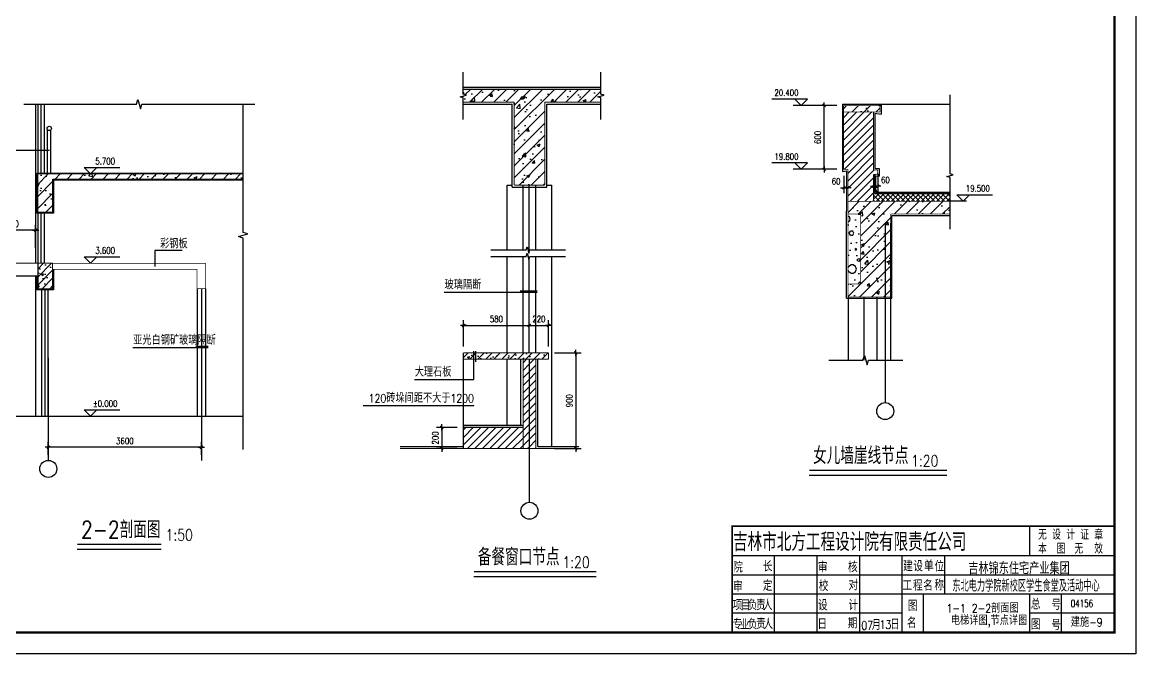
# Model space of a CAD drawing. Extents: x -55219 to 470149, y 494712 to 780039.
# Drawn here: x 257155 to 335718, y 494712 to 539262 of the extents above; entities that cross this region are included whole.
import ezdxf
from ezdxf.enums import TextEntityAlignment as Align

# ---------------------------------------------------------------- set-up
doc = ezdxf.new("R2010")
doc.units = 0
doc.header["$LTSCALE"] = 1500
doc.header["$MEASUREMENT"] = 0
doc.layers.get('0').update_dxf_attribs({"linetype": 'CONTINUOUS'})
doc.layers.get('DEFPOINTS').update_dxf_attribs({"linetype": 'CONTINUOUS'})
for name, color, linetype in [('B1', 3, 'CONTINUOUS'), ('GPSCOMMON', 7, 'CONTINUOUS'), ('LVTRY', 6, 'CONTINUOUS'), ('OTHER', 7, 'CONTINUOUS'), ('PUB_TITLE', 4, 'CONTINUOUS'), ('文字和字符', 3, 'CONTINUOUS')]:
    doc.layers.add(name, color=color, linetype=linetype)
doc.styles.add('_HZTXT', font='txt.shx', dxfattribs={"width": 0.8, "bigfont": 'hztxt.shx'})
doc.styles.add('DIM_FONT', font='SIMPLEX.shx', dxfattribs={"width": 0.8})
doc.styles.add('GPSXW', font='txt.shx', dxfattribs={"width": 0.8, "bigfont": 'hztxt.shx'})
doc.styles.add('H1', font='')
doc.styles.add('STY10', font='TXT', dxfattribs={"width": 0.7, "bigfont": 'HZTXT'})
doc.styles.add('STY13', font='TXT.shx', dxfattribs={"width": 0.7, "bigfont": 'STK.shx'})
doc.styles.add('STY3', font='TXT', dxfattribs={"width": 0.85, "bigfont": 'STK'})
doc.styles.add('STY7', font='TXT', dxfattribs={"width": 0.7, "bigfont": 'HZTXT'})
doc.styles.add('STY8', font='TXT', dxfattribs={"width": 0.7, "bigfont": 'HZTXT'})
doc.styles.add('STY9', font='TXT', dxfattribs={"width": 0.7, "bigfont": 'HZTXT'})
doc.styles.get('H1').set_extended_font_data('SimSun')
doc.dimstyles.new('DIMN150', dxfattribs={"dimscale": 1.5, "dimtxt": 300, "dimasz": 1, "dimexe": 250, "dimexo": 300, "dimgap": 150, "dimtad": 1, "dimdec": 0, "dimzin": 0, "dimdsep": 46, "dimtxsty": 'DIM_FONT', "dimblk": '_DIMX', "dimcen": 0.09, "dimclrt": 7, "dimadec": 0, "dimazin": 0, "dimtfac": 1, "dimtdec": 0, "dimtix": 1, "dimtmove": 2, "dimatfit": 3, "dimldrblk": '_DIMX', "dimfxl": 1, "dimtolj": 1, "dimtzin": 0, "dimarcsym": 0})
doc.dimstyles.new('NORMAL', dxfattribs={"dimscale": 1.5, "dimtxt": 300, "dimasz": 1, "dimexe": 250, "dimexo": 300, "dimgap": 150, "dimtad": 1, "dimdec": 0, "dimzin": 0, "dimdsep": 46, "dimtxsty": 'DIM_FONT', "dimblk": '_DIMX', "dimcen": 0.09, "dimse2": 1, "dimclrt": 7, "dimadec": 0, "dimazin": 0, "dimtfac": 1, "dimtdec": 0, "dimtix": 1, "dimtmove": 2, "dimatfit": 3, "dimldrblk": '_DIMX', "dimfxl": 1, "dimtolj": 1, "dimtzin": 0, "dimarcsym": 0})
pattern_1 = [(45, (-8163.15, 5098.4), (-265.16504, 265.16504), [])]
pattern_2 = [(45, (0, 0), (-424.26407, 424.26407), []), (50, (0, 0), (2151.7805, -188.2564), [225, -2475]), (355, (0, 0), (-416.254, 2256.5764), [180, -1980]), (100.4514, (179.3, -15.7), (1735.528, 2068.3186), [191.2206, -2103.426]), (46.1842, (0, 600), (3201.723, -496.557), [337.5, -3712.5]), (96.6356, (266.8, 558.6), (2803.988, 2922.354), [286.831, -3155.139]), (351.1842, (0, 600), (2803.986, 2922.356), [270, -2970]), (21, (300, 450), (1790.721, -1207.8567), [225, -2475]), (326, (300, 450), (729.946, 2175.45), [180, -1980]), (71.4514, (449.2, 349.3), (2520.668, 967.5915), [191.2206, -2103.426]), (37.5, (0, 0), (36.4796, 998.6816), [0, -1956, 0, -2010, 0, -1987.5]), (7.5, (0, 0), (789.2086, 1183.2351), [0, -1146, 0, -1911, 0, -757.5]), (327.5, (-669, 0), (1601.4673, -67.6646), [0, -750, 0, -2340, 0, -3105]), (317.5, (-969, 0), (1749.5585, 300.315), [0, -975, 0, -1554, 0, -2205])]

# ---------------------------------------------------------------- blocks, each defined once
blk = doc.blocks.new('_DIMX')
blk.add_line((-150, 0), (150, 0))
at = {"const_width": 50}
blk.add_lwpolyline([(-70, -70), (70, 70)], dxfattribs=at)
blk = doc.blocks.new('*D1333')
at = {"color": 0, "linetype": 'ByBlock'}
for p, q in [((258993, 508752), (258993, 509652)), ((269792, 509277), (258995, 509277)), ((269793, 508752), (269793, 509652))]:
    blk.add_line(p, q, dxfattribs=at)
at = {"layer": 'DEFPOINTS', "color": 0, "linetype": 'ByBlock'}
for p in [(258993, 509277), (258993, 508302), (269793, 508302)]:
    blk.add_point(p, dxfattribs=at)
at = {"color": 0, "linetype": 'ByBlock', "xscale": 1.5, "yscale": 1.5, "zscale": 1.5, "rotation": 180}
blk.add_blockref('_DIMX', (258993, 509277), dxfattribs=at)
at = {"color": 0, "linetype": 'ByBlock', "xscale": 1.5, "yscale": 1.5, "zscale": 1.5}
blk.add_blockref('_DIMX', (269793, 509277), dxfattribs=at)
at = {"color": 7, "linetype": 'ByBlock', "insert": (264393, 509727), "char_height": 450, "attachment_point": 5, "style": 'DIM_FONT'}
blk.add_mtext('\\A1;3600', dxfattribs=at)
blk = doc.blocks.new('*D1334')
at = {"color": 0, "linetype": 'ByBlock'}
for p, q in [((254493, 523350), (254493, 524967)), ((258093, 523350), (258093, 524967)), ((258092, 524592), (254495, 524592))]:
    blk.add_line(p, q, dxfattribs=at)
at = {"layer": 'DEFPOINTS', "color": 0, "linetype": 'ByBlock'}
for p in [(254493, 524592), (254493, 522900), (258093, 522900)]:
    blk.add_point(p, dxfattribs=at)
at = {"color": 0, "linetype": 'ByBlock', "xscale": 1.5, "yscale": 1.5, "zscale": 1.5, "rotation": 180}
blk.add_blockref('_DIMX', (254493, 524592), dxfattribs=at)
at = {"color": 0, "linetype": 'ByBlock', "xscale": 1.5, "yscale": 1.5, "zscale": 1.5}
blk.add_blockref('_DIMX', (258093, 524592), dxfattribs=at)
at = {"color": 7, "linetype": 'ByBlock', "insert": (256293, 525042), "char_height": 450, "attachment_point": 5, "style": 'DIM_FONT'}
blk.add_mtext('\\A1;1200', dxfattribs=at)
blk = doc.blocks.new('*D1338')
at = {"color": 0, "linetype": 'ByBlock'}
for p, q in [((288292, 516384), (288292, 518250)), ((288293, 517875), (292923, 517875)), ((292924, 516384), (292924, 518250))]:
    blk.add_line(p, q, dxfattribs=at)
at = {"layer": 'DEFPOINTS', "color": 0, "linetype": 'ByBlock'}
for p in [(292924, 517875), (288292, 515934), (292924, 515934)]:
    blk.add_point(p, dxfattribs=at)
at = {"color": 0, "linetype": 'ByBlock', "xscale": 1.5, "yscale": 1.5, "zscale": 1.5, "rotation": 180}
blk.add_blockref('_DIMX', (288292, 517875), dxfattribs=at)
at = {"color": 0, "linetype": 'ByBlock', "xscale": 1.5, "yscale": 1.5, "zscale": 1.5}
blk.add_blockref('_DIMX', (292924, 517875), dxfattribs=at)
at = {"color": 7, "linetype": 'ByBlock', "insert": (290608, 518325), "char_height": 450, "attachment_point": 5, "style": 'DIM_FONT'}
blk.add_mtext('\\A1;580', dxfattribs=at)
blk = doc.blocks.new('*D1339')
at = {"color": 0, "linetype": 'ByBlock'}
for p, q in [((292923, 517875), (292921, 517875)), ((292924, 516384), (292924, 518250)), ((292924, 517875), (294292, 517875)), ((294292, 516384), (294292, 518250)), ((294293, 517875), (294295, 517875))]:
    blk.add_line(p, q, dxfattribs=at)
at = {"layer": 'DEFPOINTS', "color": 0, "linetype": 'ByBlock'}
for p in [(294292, 517875), (292924, 515934), (294292, 515934)]:
    blk.add_point(p, dxfattribs=at)
at = {"color": 0, "linetype": 'ByBlock', "xscale": 1.5, "yscale": 1.5, "zscale": 1.5}
blk.add_blockref('_DIMX', (292924, 517875), dxfattribs=at)
at = {"color": 0, "linetype": 'ByBlock', "xscale": 1.5, "yscale": 1.5, "zscale": 1.5, "rotation": 180}
blk.add_blockref('_DIMX', (294292, 517875), dxfattribs=at)
at = {"color": 7, "linetype": 'ByBlock', "insert": (293608, 518325), "char_height": 450, "attachment_point": 5, "style": 'DIM_FONT'}
blk.add_mtext('\\A1;220', dxfattribs=at)
blk = doc.blocks.new('*D1340')
at = {"color": 0, "linetype": 'ByBlock'}
for p, q in [((294719, 515934), (296579, 515934)), ((296204, 515933), (296204, 509186)), ((294719, 509184), (296579, 509184))]:
    blk.add_line(p, q, dxfattribs=at)
at = {"layer": 'DEFPOINTS', "color": 0, "linetype": 'ByBlock'}
for p in [(294269, 515934), (294269, 509184), (296204, 509184)]:
    blk.add_point(p, dxfattribs=at)
at = {"color": 0, "linetype": 'ByBlock', "xscale": 1.5, "yscale": 1.5, "zscale": 1.5}
for p, rotation in [((296204, 515934), 90), ((296204, 509184), 270)]:
    blk.add_blockref('_DIMX', p, dxfattribs=dict(at, rotation=rotation))
at = {"color": 7, "linetype": 'ByBlock', "insert": (295754, 512559), "char_height": 450, "attachment_point": 5, "rotation": 90, "style": 'DIM_FONT'}
blk.add_mtext('\\A1;900', dxfattribs=at)
blk = doc.blocks.new('*D1341')
at = {"color": 0, "linetype": 'ByBlock'}
for p, q in [((287842, 510684), (286375, 510684)), ((286750, 510683), (286750, 509186)), ((287842, 509184), (286375, 509184))]:
    blk.add_line(p, q, dxfattribs=at)
at = {"layer": 'DEFPOINTS', "color": 0, "linetype": 'ByBlock'}
for p in [(288292, 510684), (286750, 509184), (288292, 509184)]:
    blk.add_point(p, dxfattribs=at)
at = {"color": 0, "linetype": 'ByBlock', "xscale": 1.5, "yscale": 1.5, "zscale": 1.5}
for p, rotation in [((286750, 510684), 90), ((286750, 509184), 270)]:
    blk.add_blockref('_DIMX', p, dxfattribs=dict(at, rotation=rotation))
at = {"color": 7, "linetype": 'ByBlock', "insert": (286300, 509934), "char_height": 450, "attachment_point": 5, "rotation": 90, "style": 'DIM_FONT'}
blk.add_mtext('\\A1;200', dxfattribs=at)
blk = doc.blocks.new('*D1342')
at = {"color": 0, "linetype": 'ByBlock'}
for p, q in [((314624, 533388), (313356, 533388)), ((313731, 528889), (313731, 533386)), ((314624, 528888), (313356, 528888))]:
    blk.add_line(p, q, dxfattribs=at)
at = {"layer": 'DEFPOINTS', "color": 0, "linetype": 'ByBlock'}
for p in [(313731, 533388), (315074, 533388), (315074, 528888)]:
    blk.add_point(p, dxfattribs=at)
at = {"color": 0, "linetype": 'ByBlock', "xscale": 1.5, "yscale": 1.5, "zscale": 1.5}
for p, rotation in [((313731, 533388), 90), ((313731, 528888), 270)]:
    blk.add_blockref('_DIMX', p, dxfattribs=dict(at, rotation=rotation))
at = {"color": 7, "linetype": 'ByBlock', "insert": (313281, 531138), "char_height": 450, "attachment_point": 5, "rotation": 90, "style": 'DIM_FONT'}
blk.add_mtext('\\A1;600', dxfattribs=at)
blk = doc.blocks.new('*D1343')
at = {"color": 0, "linetype": 'ByBlock'}
for p, q in [((315117, 528438), (315117, 527214)), ((315115, 527589), (315114, 527589)), ((315117, 527589), (315417, 527589)), ((315117, 527589), (315417, 527589)), ((315418, 527589), (315420, 527589))]:
    blk.add_line(p, q, dxfattribs=at)
at = {"layer": 'DEFPOINTS', "color": 0, "linetype": 'ByBlock'}
for p in [(315117, 528888), (315417, 528883), (315417, 527589)]:
    blk.add_point(p, dxfattribs=at)
at = {"color": 0, "linetype": 'ByBlock', "xscale": 1.5, "yscale": 1.5, "zscale": 1.5}
blk.add_blockref('_DIMX', (315117, 527589), dxfattribs=at)
at = {"color": 0, "linetype": 'ByBlock', "xscale": 1.5, "yscale": 1.5, "zscale": 1.5, "rotation": 180}
blk.add_blockref('_DIMX', (315417, 527589), dxfattribs=at)
at = {"color": 7, "linetype": 'ByBlock', "insert": (314578, 528039), "char_height": 450, "attachment_point": 5, "style": 'DIM_FONT'}
blk.add_mtext('\\A1;60', dxfattribs=at)
blk = doc.blocks.new('*D1344')
at = {"color": 0, "linetype": 'ByBlock'}
for p, q in [((317517, 528538), (317517, 527314)), ((317215, 527689), (317214, 527689)), ((317517, 527689), (317217, 527689)), ((317517, 527689), (317217, 527689)), ((317518, 527689), (317520, 527689))]:
    blk.add_line(p, q, dxfattribs=at)
at = {"layer": 'DEFPOINTS', "color": 0, "linetype": 'ByBlock'}
for p in [(317217, 528983), (317517, 528988), (317217, 527689)]:
    blk.add_point(p, dxfattribs=at)
at = {"color": 0, "linetype": 'ByBlock', "xscale": 1.5, "yscale": 1.5, "zscale": 1.5}
blk.add_blockref('_DIMX', (317217, 527689), dxfattribs=at)
at = {"color": 0, "linetype": 'ByBlock', "xscale": 1.5, "yscale": 1.5, "zscale": 1.5, "rotation": 180}
blk.add_blockref('_DIMX', (317517, 527689), dxfattribs=at)
at = {"color": 7, "linetype": 'ByBlock', "insert": (318055, 528139), "char_height": 450, "attachment_point": 5, "style": 'DIM_FONT'}
blk.add_mtext('\\A1;60', dxfattribs=at)

msp = doc.modelspace()

# ---------------------------------------------------------------- hatches: boundary and pattern name
at = {"layer": 'LVTRY'}
h = msp.add_hatch(dxfattribs=at)
h.set_pattern_fill('AN31C', color=256, scale=3000, style=0)
h.set_pattern_definition(pattern_2)
h.paths.add_polyline_path([(317666.5, 533387.6), (315116.5, 533387.6), (315116.5, 532937.6), (317666.5, 532937.6)])
at = {"layer": 'OTHER'}
h = msp.add_hatch(dxfattribs=at)
h.set_pattern_fill('AN31C', color=256, scale=3000, style=0)
h.set_pattern_definition([(45, (-8163.15, 5098.4), (-424.26407, 424.26407), []), (50, (-8163.1, 5098.4), (2151.7805, -188.2564), [225, -2475]), (355, (-8163.1, 5098.4), (-416.254, 2256.5764), [180, -1980]), (100.4514, (-7983.8, 5082.7), (1735.528, 2068.3186), [191.2206, -2103.426]), (46.1842, (-8163.1, 5698.4), (3201.723, -496.557), [337.5, -3712.5]), (96.6356, (-7896.3, 5657), (2803.988, 2922.354), [286.83, -3155.139]), (351.1842, (-8163, 5698.4), (2803.986, 2922.356), [270, -2970]), (21, (-7863.1, 5548.4), (1790.721, -1207.8567), [225, -2475]), (326, (-7863.1, 5548.4), (729.946, 2175.45), [180, -1980]), (71.4514, (-7714, 5447.8), (2520.668, 967.5915), [191.2206, -2103.426]), (37.5, (-8163.15, 5098.4), (36.4796, 998.6816), [0, -1956, 0, -2010, 0, -1987.5]), (7.5, (-8163.1, 5098.4), (789.2086, 1183.2351), [0, -1146, 0, -1911, 0, -757.5]), (327.5, (-8832.15, 5098.4), (1601.4673, -67.6646), [0, -750, 0, -2340, 0, -3105]), (317.5, (-9132.1, 5098.4), (1749.5585, 300.315), [0, -975, 0, -1554, 0, -2205])])
h.paths.add_polyline_path([(294016.8, 533628.7), (297982.3, 533628.7), (297982.3, 533934.3), (297762.3, 534004.3), (298202.3, 534124.3), (297982.3, 534194.3), (297982.3, 534528.7), (288270.8, 534528.7), (288270.8, 534194.3), (288490.8, 534124.3), (288050.8, 534004.3), (288270.8, 533934.3), (288270.8, 533628.7), (291866.8, 533628.7), (291866.8, 527778.7), (294016.8, 527778.7)])
h = msp.add_hatch(dxfattribs=at)
h.set_pattern_fill('ANSI31', color=256, scale=3000, style=0)
h.paths.add_polyline_path([(317216.5, 532937.6), (315116.5, 532937.6), (315116.5, 532787.6), (315116.5, 528887.6), (315416.5, 528887.6), (315416.5, 527236.4), (315416.5, 526637.6), (317216.5, 526637.6), (317216.5, 528537.6), (317516.5, 528537.6), (317516.5, 528837.6), (317216.5, 528837.6)])
h = msp.add_hatch(dxfattribs=at)
h.set_pattern_fill('AN31C', color=256, scale=3000, style=0)
h.set_pattern_definition([(45, (-29814.4, 710701.7), (-424.2641, 424.2641), []), (50, (-29814.4, 710701.7), (2151.7805, -188.256), [225, -2475]), (355, (-29814.4, 710701.7), (-416.254, 2256.576), [180, -1980]), (100.4514, (-29635, 710686), (1735.528, 2068.319), [191.22, -2103.426]), (46.1842, (-29814.4, 711301.7), (3201.723, -496.557), [337.5, -3712.5]), (96.6356, (-29547.6, 711260.3), (2803.988, 2922.354), [286.83, -3155.14]), (351.1842, (-29814.4, 711301.7), (2803.986, 2922.356), [270, -2970]), (21, (-29514.4, 711151.7), (1790.721, -1207.857), [225, -2475]), (326, (-29514.4, 711151.7), (729.946, 2175.45), [180, -1980]), (71.4514, (-29365.2, 711051), (2520.668, 967.591), [191.22, -2103.426]), (37.5, (-29814.4, 710701.7), (36.4796, 998.6816), [0, -1956, 0, -2010, 0, -1987.5]), (7.5, (-29814.4, 710701.7), (789.2086, 1183.235), [0, -1146, 0, -1911, 0, -757.5]), (327.5, (-30483.4, 710701.7), (1601.4673, -67.6646), [0, -750, 0, -2340, 0, -3105]), (317.5, (-30783.4, 710701.7), (1749.5585, 300.315), [0, -975, 0, -1554, 0, -2205])])
h.paths.add_polyline_path([(259293.3, 528200.9), (272741.9, 528200.9), (272741.9, 528560.9), (258243.3, 528560.9), (258243.3, 525860.9), (259293.3, 525860.9)])
h = msp.add_hatch(dxfattribs=at)
h.set_pattern_fill('AN31C', color=256, scale=3000, style=0)
h.set_pattern_definition(pattern_2)
h.paths.add_polyline_path([(318416.5, 525087.6), (318416.5, 525737.6), (322617.7, 525737.6), (322617.7, 526637.6), (315416.5, 526637.6), (315416.5, 525737.6), (316316.5, 525737.6), (316316.5, 520787.6), (315416.5, 520787.6), (315416.5, 519887.6), (318416.5, 519887.6)])
h = msp.add_hatch(dxfattribs=at)
h.set_pattern_fill('ANSI37', color=256, scale=2000, style=0)
h.set_pattern_definition([(45, (218539.68, 471587.9), (-176.7767, 176.7767), []), (135, (218539.68, 471587.9), (-176.7767, -176.7767), [])])
h.paths.add_polyline_path([(322617.7, 526637.6), (322617.7, 527137.6), (317216.5, 527137.6), (317216.5, 526637.6)])
h = msp.add_hatch(dxfattribs=at)
h.set_pattern_fill('AN32C', color=256, scale=3000, style=0)
h.set_pattern_definition([(0, (885, -915), (1500, 3000), [0, -3000]), (0, (-870, -1320), (1500, 3000), [0, -3000]), (0, (105, -1350), (1500, 3000), [0, -3000]), (0, (1170, -465), (1500, 3000), [0, -3000]), (0, (-75, -1500), (1500, 3000), [0, -3000]), (0, (1470, 1425), (1500, 3000), [0, -3000]), (0, (555, 1185), (1500, 3000), [0, -3000]), (0, (1035, 810), (1500, 3000), [0, -3000]), (0, (-1410, 750), (1500, 3000), [0, -3000]), (0, (60, 615), (1500, 3000), [0, -3000]), (0, (-510, -150), (1500, 3000), [0, -3000]), (0, (-480, -1275), (1500, 3000), [0, -3000]), (0, (645, -1395), (1500, 3000), [0, -3000]), (0, (1470, -75), (1500, 3000), [0, -3000]), (0, (-1335, -540), (1500, 3000), [0, -3000]), (0, (-1080, -30), (1500, 3000), [0, -3000]), (0, (90, -240), (1500, 3000), [0, -3000]), (0, (-330, -675), (1500, 3000), [0, -3000]), (0, (-570, 315), (1500, 3000), [0, -3000]), (0, (-195, 1440), (1500, 3000), [0, -3000]), (0, (-1215, -1170), (1500, 3000), [0, -3000]), (0, (435, 825), (1500, 3000), [0, -3000]), (0, (-960, 870), (1500, 3000), [0, -3000]), (0, (-1200, 1260), (1500, 3000), [0, -3000]), (130.601294, (1285.71, 485.71), (-7499.99993, 9000.000055), [131.708, -55185.558]), (18.43495, (1071.43, 542.86), (7500, 3000), [135.526, -18838.14]), (90, (1071.4, 414.3), (1500, 3000), [128.571, -5871.428]), (161.56505, (1200, 371.43), (-7500.00007, 2999.9998), [135.526, -18838.14]), (53.1301, (1200, 371.4), (1500, 3000), [142.857, -14857.143]), (135, (1314.3, -1157.1), (-1500.0002, 2999.9998), [121.218, -8364.063]), (45, (1142.9, -1157.1), (1500, 3000), [121.218, -8364.063]), (135, (1228.6, -1242.9), (-1500.0002, 2999.9998), [121.218, -8364.063]), (45, (1228.6, -1242.9), (1500, 3000), [121.218, -8364.063]), (116.56505, (-128.6, 857.1), (-0.0002, 6000), [159.719, -3194.383]), (180, (-200, 1000), (-1500, 3000), [171.429, -2828.571]), (63.43495, (-442.9, 857.1), (2e-06, 6000), [159.719, -3194.383]), (116.56505, (-371.4, 714.3), (-0.0002, 6000), [159.719, -3194.383]), (0, (-371.4, 714.3), (1500, 3000), [171.429, -2828.571]), (63.43495, (-200, 714.3), (2e-06, 6000), [159.719, -3194.383]), (107.102728, (1000, -157.14), (-4499.999838, 15000.000058), [194.307, -81414.516]), (143.972626, (942.86, 28.57), (-28499.99968, 21000.000006), [194.307, -40610.103]), (180, (785.7, 143), (-1500, 3000), [185.714, -2814.286]), (36.027373, (442.86, 28.57), (28499.99983, 20999.9998), [194.307, -40610.103]), (71.56505, (385.7, -142.86), (4500.00003, 15000), [180.702, -18792.964]), (107.102728, (442.86, -328.57), (-4499.999838, 15000.000058), [194.307, -81414.516]), (143.972626, (600, -442.86), (-28499.99968, 21000.000006), [194.307, -40610.103]), (0, (600, -443), (1500, 3000), [185.714, -2814.286]), (36.027373, (785.71, -442.86), (28499.99983, 20999.9998), [194.307, -40610.103]), (71.56505, (942.86, -328.57), (4500.00003, 15000), [180.702, -18792.964]), (150.25512, (1028.57, 1242.86), (-4500, 2999.99996), [115.175, -24071.598]), (90, (928.6, 1185.7), (1500, 3000), [114.286, -5885.714]), (29.74488, (928.57, 1185.7), (4500, 2999.99999), [115.175, -24071.598]), (116.56505, (328.6, -885.7), (-0.0002, 6000), [159.719, -3194.383]), (168.690067, (257.14, -742.86), (-13500.00002, 2999.99993), [145.686, -30448.428]), (41.185925, (0, -814.29), (37499.999886, 32999.99981), [151.859, -63629.013]), (90, (0, -957.1), (1500, 3000), [142.857, -5857.143]), (138.814074, (114.29, -1057.14), (-37499.999446, 33000.00031), [151.859, -63629.013]), (16.699244, (114.29, -1057.14), (49499.999915, 14999.99993), [149.147, -62492.691]), (60.945396, (257.14, -1014.29), (1500.000006, 2999.99999), [147.08, -61626.699]), (109.983106, (-928.57, 371.43), (-7500.00004, 20999.999977), [167.21, -70060.989]), (155.556045, (-985.71, 528.57), (-19500.000093, 8999.999821), [172.615, -72325.659]), (24.443955, (-1300, 528.57), (19500.000028, 8999.999965), [172.615, -72325.659]), (70.016893, (-1357.14, 371.43), (7500.000035, 20999.99998), [167.21, -70060.989]), (109.983106, (-1300, 214.29), (-7500.00004, 20999.999977), [167.21, -70060.989]), (160.016893, (-1142.86, 157.14), (-7500.00004, 2999.99988), [167.21, -34946.889]), (19.983107, (-1142.86, 157.14), (7499.99999, 3000.00001), [167.21, -34946.889]), (70.016893, (-985.71, 214.29), (7500.000035, 20999.99998), [167.21, -70060.989]), (122.005383, (185.7, 100), (-1500.0002, 2999.99986), [134.771, -28167.172]), (18.43495, (-14.3, 171.43), (7500, 3000), [135.526, -18838.14]), (90, (-14.3, 42.9), (1500, 3000), [128.571, -5871.428]), (161.56505, (114.3, 0), (-7500.00007, 2999.9998), [135.526, -18838.14]), (54.462322, (114.29, 0), (10499.999994, 14999.99999), [122.89, -51491.061]), (116.56505, (-685.7, -628.6), (-0.0002, 6000), [159.719, -3194.383]), (180, (-757, -485.7), (-1500, 3000), [157.143, -2842.857]), (59.036243, (-1000, -628.57), (1500, 2999.99999), [166.599, -34819.11]), (120.963756, (-914.29, -771.43), (-1500.0002, 2999.99986), [166.599, -34819.11]), (0, (-914.3, -771.4), (1500, 3000), [157.143, -2842.857]), (63.43495, (-757.1, -771.4), (2e-06, 6000), [159.719, -3194.383])])
h.paths.add_polyline_path([(316316.5, 525737.6), (315416.5, 525737.6), (315416.5, 520787.6), (316316.5, 520787.6)])
h = msp.add_hatch(dxfattribs=at)
h.set_pattern_fill('AN31C', color=256, scale=2000, style=0)
h.set_pattern_definition([(45, (0, 0), (-282.8427, 282.8427), []), (50, (0, 0), (1434.5204, -125.5043), [150, -1650]), (355, (0, 0), (-277.5027, 1504.3843), [120, -1320]), (100.4514, (119.5, -10.5), (1157.0188, 1378.879), [127.4804, -1402.2842]), (46.1842, (0, 400), (2134.482, -331.038), [225, -2475]), (96.6356, (177.9, 372.4), (1869.3254, 1948.236), [191.2206, -2103.426]), (351.1842, (0, 400), (1869.324, 1948.237), [180, -1980]), (21, (200, 300), (1193.814, -805.2378), [150, -1650]), (326, (200, 300), (486.6307, 1450.3), [120, -1320]), (71.4514, (299.5, 232.9), (1680.4453, 645.061), [127.4804, -1402.2842]), (37.5, (0, 0), (24.3197, 665.7877), [0, -1304, 0, -1340, 0, -1325]), (7.5, (0, 0), (526.1391, 788.8234), [0, -764, 0, -1274, 0, -505]), (327.5, (-446, 0), (1067.64487, -45.10974), [0, -500, 0, -1560, 0, -2070]), (317.5, (-646, 0), (1166.3723, 200.21), [0, -650, 0, -1036, 0, -1470])])
h.paths.add_polyline_path([(258243.3, 520460.9), (259293.3, 520460.9), (259293.3, 522260.9), (258243.3, 522260.9)])
h = msp.add_hatch(dxfattribs=at)
h.set_pattern_fill('AN31C', color=256, scale=2000, style=0)
h.set_pattern_definition([(45, (-7263.15, 5098.4), (-282.8427, 282.8427), []), (50, (-7263.1, 5098.4), (1434.5204, -125.5043), [150, -1650]), (355, (-7263.1, 5098.4), (-277.5027, 1504.3843), [120, -1320]), (100.4514, (-7143.6, 5088), (1157.0188, 1378.879), [127.4804, -1402.2842]), (46.1842, (-7263.1, 5498.4), (2134.482, -331.038), [225, -2475]), (96.6356, (-7085.3, 5470.8), (1869.3254, 1948.236), [191.2206, -2103.426]), (351.1842, (-7263.1, 5498.4), (1869.324, 1948.237), [180, -1980]), (21, (-7063.1, 5398.4), (1193.814, -805.2378), [150, -1650]), (326, (-7063.1, 5398.4), (486.6307, 1450.3), [120, -1320]), (71.4514, (-6963.7, 5331.3), (1680.4453, 645.061), [127.4804, -1402.2842]), (37.5, (-7263.15, 5098.4), (24.3197, 665.7877), [0, -1304, 0, -1340, 0, -1325]), (7.5, (-7263.15, 5098.4), (526.1391, 788.8234), [0, -764, 0, -1274, 0, -505]), (327.5, (-7709.15, 5098.4), (1067.64487, -45.10974), [0, -500, 0, -1560, 0, -2070]), (317.5, (-7909.15, 5098.4), (1166.3723, 200.21), [0, -650, 0, -1036, 0, -1470])])
h.paths.add_polyline_path([(288291.8, 515934.3), (288291.8, 515484.3), (294291.8, 515484.3), (294291.8, 515934.3)])
h = msp.add_hatch(dxfattribs=at)
h.set_pattern_fill('ANSI31', color=256, scale=3000, style=0)
h.set_pattern_definition(pattern_1)
h.paths.add_polyline_path([(292491.8, 509184.3), (292941.8, 509184.3), (292941.8, 515484.3), (292491.8, 515484.3)])
h = msp.add_hatch(dxfattribs=at)
h.set_pattern_fill('ANSI31', color=256, scale=3000, style=0)
h.set_pattern_definition(pattern_1)
h.paths.add_polyline_path([(293391.8, 515484.3), (292941.8, 515484.3), (292941.8, 509184.3), (293391.8, 509184.3)])
h = msp.add_hatch(dxfattribs=at)
h.set_pattern_fill('ANSI31', color=256, scale=3000, style=0)
h.set_pattern_definition(pattern_1)
h.paths.add_polyline_path([(288291.8, 510684.3), (288291.8, 509184.3), (292491.8, 509184.3), (292491.8, 510684.3)])

# ---------------------------------------------------------------- linework, layer by layer
at = {"color": 3, "linetype": 'Continuous'}
for p, q in [((328217.7, 503711.6), (328217.7, 501611.6)), ((334217.7, 496211.6), (334217.7, 503711.6)), ((334217.7, 501611.6), (307217.7, 501611.6)), ((310217.7, 501611.6), (310217.7, 496211.6)), ((313217.7, 501611.6), (313217.7, 496211.6)), ((316217.7, 501611.6), (316217.7, 496211.6)), ((319217.7, 501611.6), (319217.7, 496211.6)), ((322217.7, 501611.6), (322217.7, 498911.6)), ((334217.7, 500261.6), (307217.7, 500261.6)), ((334217.7, 498911.6), (307217.7, 498911.6)), ((320717.7, 498911.6), (320717.7, 496211.6)), ((328217.7, 498911.6), (328217.7, 496211.6)), ((330467.7, 498911.6), (330467.7, 496211.6)), ((319217.7, 497561.6), (307217.7, 497561.6)), ((334255.8, 497561.6), (328217.7, 497561.6))]:
    msp.add_line(p, q, dxfattribs=at)
at = {"color": 3}
msp.add_line((307217.7, 496211.6), (334217.7, 496211.6), dxfattribs=at)
at = {"layer": 'GPSCOMMON', "color": 1, "const_width": 105}
msp.add_lwpolyline([(307241.8, 496211.6), (307241.8, 503711.6), (334241.8, 503711.6)], dxfattribs=at)
at = {"layer": 'LVTRY', "color": 7}
for p, q in [((312678.8, 507313.4), (322382.5, 507313.4)), ((261029.3, 502092.1), (266948.6, 502092.1)), ((289023.3, 500160.7), (297645.4, 500160.7))]:
    msp.add_line(p, q, dxfattribs=at)
at = {"layer": 'LVTRY', "color": 7, "const_width": 100}
for points in [[(312686.1, 507652.7), (322391.7, 507652.7)], [(261036.6, 502431.3), (266957.8, 502431.3)], [(289030.7, 500499.9), (297654.6, 500499.9)]]:
    msp.add_lwpolyline(points, dxfattribs=at)
at = {"layer": 'OTHER'}
for p, q in [((288270.8, 534194.3), (288270.8, 535734.8)), ((297982.3, 534194.3), (297982.3, 535734.8)), ((288270.8, 534678.7), (297982.3, 534678.7)), ((257257.5, 533480), (265210.5, 533480)), ((258093.3, 533480), (258093.3, 525860.9)), ((258243.3, 533480), (258243.3, 528560.9)), ((258474.6, 533480), (258474.6, 528560.9)), ((258693.3, 533480), (258693.3, 528560.9)), ((265210.5, 533480), (265315.5, 533810)), ((265315.5, 533810), (265495.5, 533150)), ((265495.5, 533150), (265600.5, 533480)), ((265600.5, 533480), (273552.5, 533480)), ((272741.9, 524431.2), (272741.9, 533480)), ((288050.8, 534004.3), (288490.8, 534124.3)), ((288270.8, 533934.3), (288050.8, 534004.3)), ((288490.8, 534124.3), (288270.8, 534194.3)), ((288270.8, 532393.8), (288270.8, 533934.3)), ((288270.8, 533478.7), (291716.8, 533478.7)), ((291716.8, 527628.7), (291716.8, 533478.7)), ((294166.8, 533478.7), (297982.3, 533478.7)), ((294166.8, 527628.7), (294166.8, 533478.7)), ((297762.3, 534004.3), (298202.3, 534124.3)), ((297982.3, 533934.3), (297762.3, 534004.3)), ((298202.3, 534124.3), (297982.3, 534194.3)), ((297982.3, 532393.8), (297982.3, 533934.3)), ((312108.7, 533837.6), (310043, 533837.6)), ((312558.7, 533837.6), (311658.7, 533837.6)), ((311658.7, 533837.6), (312108.7, 533387.6)), ((312108.7, 533387.6), (312558.7, 533837.6)), ((315016.5, 533487.6), (317316.5, 533487.6)), ((315016.5, 533487.6), (315016.5, 532687.6)), ((317316.5, 533487.6), (322617.7, 533487.6)), ((317766.5, 533487.6), (317766.5, 532769.4)), ((322617.7, 528561.4), (322617.7, 534137.9)), ((314201.8, 533387.6), (311553.3, 533387.6)), ((315016.5, 532687.6), (315016.5, 528731.3)), ((315016.5, 532687.6), (315016.5, 532687.6)), ((317316.5, 532837.6), (317316.5, 528937.6)), ((317316.5, 532837.6), (317766.5, 532769.4)), ((258944.1, 528620.9), (258944.1, 531676)), ((259169.1, 528620.9), (259169.1, 531667.7)), ((250656.8, 530245), (259045.3, 530245)), ((261972.1, 528560.9), (261522.1, 529010.9)), ((261522.1, 529010.9), (262422.1, 529010.9)), ((261972.1, 529010.9), (264037.8, 529010.9)), ((262422.1, 529010.9), (261972.1, 528560.9)), ((312108.7, 529337.6), (310043, 529337.6)), ((314201.8, 528887.6), (311553.3, 528887.6)), ((312558.7, 529337.6), (311658.7, 529337.6)), ((311658.7, 529337.6), (312108.7, 528887.6)), ((312108.7, 528887.6), (312558.7, 529337.6)), ((315016.5, 528731.3), (315316.5, 528782.8)), ((315316.5, 528782.8), (315316.5, 526536.4)), ((317316.5, 528937.6), (317616.5, 528937.6)), ((317616.5, 528937.6), (317616.5, 528399.3)), ((258172.9, 528620.9), (272741.9, 528620.9)), ((258172.9, 525796.7), (258172.9, 528620.9)), ((259353.3, 528140.9), (272741.9, 528140.9)), ((259353.3, 528140.9), (259353.3, 525796.7)), ((317278, 528537.6), (317278, 527258.3)), ((317316.5, 528537.6), (317316.5, 527437.6)), ((317358.3, 528437.6), (317358.3, 527482.9)), ((317358.3, 528437.6), (317616.5, 528399.3)), ((322397.7, 528371.4), (322837.7, 528491.4)), ((322617.7, 528301.4), (322397.7, 528371.4)), ((322837.7, 528491.4), (322617.7, 528561.4)), ((322617.7, 524674.8), (322617.7, 528301.4)), ((291366.8, 527778.7), (291716.8, 527778.7)), ((291366.8, 523196.1), (291366.8, 527778.7)), ((291716.8, 527628.7), (294166.8, 527628.7)), ((292491.8, 523196.1), (292491.8, 527778.7)), ((292924.4, 523044.7), (292924.4, 527778.7)), ((293391.8, 523196.1), (293391.8, 527778.7)), ((294166.8, 527778.7), (294516.8, 527778.7)), ((294516.8, 523196.1), (294516.8, 527778.7)), ((317328, 527208.3), (317857.8, 527208.3)), ((317516.5, 527237.6), (322617.7, 527237.6)), ((317558.3, 527282.9), (318461.3, 527282.9)), ((318461.3, 527282.9), (318816.7, 527264)), ((318816.7, 527264), (322617.7, 527264)), ((315316.5, 526536.4), (315316.5, 526536.4)), ((315316.5, 526536.4), (315316.5, 525936.4)), ((323788.6, 526638.1), (322491.9, 526638.1)), ((323543.7, 526638.1), (323093.7, 527088.1)), ((323093.7, 527088.1), (323993.7, 527088.1)), ((323543.7, 527088.1), (325609.4, 527088.1)), ((323993.7, 527088.1), (323543.7, 526638.1)), ((258093.3, 525860.9), (258093.3, 522260.9)), ((259353.3, 525796.7), (258172.9, 525796.7)), ((258243.3, 525796.7), (258243.3, 520460.9)), ((258474.6, 525796.7), (258474.6, 522260.9)), ((258693.3, 525796.7), (258693.3, 522260.9)), ((315316.5, 519787.6), (315316.5, 525936.4)), ((315316.5, 525936.4), (315316.5, 525936.4)), ((318516.5, 519787.6), (318516.5, 525637.6)), ((318516.5, 525637.6), (322617.7, 525637.6)), ((318041.5, 525059.9), (318041.5, 512430.5)), ((318416.5, 525087.6), (318416.5, 519887.6)), ((272411.9, 524146.2), (273071.9, 524326.2)), ((272741.9, 524041.2), (272411.9, 524146.2)), ((273071.9, 524326.2), (272741.9, 524431.2)), ((272741.9, 509124.2), (272741.9, 524041.2)), ((292712.6, 523196.1), (292782.6, 523416.1)), ((292782.6, 523416.1), (292902.6, 522976.1)), ((261522.1, 522710.9), (262422.1, 522710.9)), ((261972.1, 522260.9), (261522.1, 522710.9)), ((261972.1, 522710.9), (264037.8, 522710.9)), ((262422.1, 522710.9), (261972.1, 522260.9)), ((268436.1, 523157), (266507, 523157)), ((266507, 523157), (266507, 522034.3)), ((290205.7, 523196.1), (292712.6, 523196.1)), ((290205.7, 522741.8), (292712.6, 522741.8)), ((291366.8, 515934.3), (291366.8, 522741.8)), ((292491.8, 515934.3), (292491.8, 522741.8)), ((292712.6, 522741.8), (292782.6, 522961.8)), ((292782.6, 522961.8), (292902.6, 522521.8)), ((292902.6, 522976.1), (292972.6, 523196.1)), ((292902.6, 522521.8), (292972.6, 522741.8)), ((292924.4, 515934.3), (292924.4, 522590.5)), ((292972.6, 523196.1), (295479.5, 523196.1)), ((292972.6, 522741.8), (295479.5, 522741.8)), ((293391.8, 515934.3), (293391.8, 522741.8)), ((294516.8, 509334.3), (294516.8, 522741.8)), ((259353.3, 521840.9), (259353.3, 520389.2)), ((258093.3, 521360.9), (258093.3, 520460.9)), ((258176.3, 520389.2), (258176.3, 521360.9)), ((258093.3, 520460.9), (258093.3, 511460.9)), ((259353.3, 520389.2), (258176.3, 520389.2)), ((258511.2, 520460.9), (258511.2, 511460.9)), ((258742.5, 520460.9), (258742.5, 511460.9)), ((258961.2, 520460.9), (258961.2, 511460.9)), ((269493.3, 520460.9), (269493.3, 511460.9)), ((269793.3, 520460.9), (269793.3, 508348.8)), ((270093.3, 520460.9), (270093.3, 511460.9)), ((286924.4, 520213.4), (293475.3, 520213.4)), ((292287.2, 520324.2), (293473.7, 520324.2)), ((315316.5, 519787.6), (318516.5, 519787.6)), ((315416.5, 519887.6), (315416.5, 515424)), ((316531.4, 519887.6), (316531.4, 515424)), ((317449.4, 519887.6), (317449.4, 515424)), ((318416.5, 519887.6), (318416.5, 515424)), ((264949.6, 516307.9), (270261.3, 516307.9)), ((269390.9, 516418.7), (270259.6, 516418.7)), ((258993.3, 515583), (258993.3, 508348.8)), ((288291.8, 509184.3), (288291.8, 515934.3)), ((289022.1, 514058.6), (289022.1, 516065.9)), ((289146.6, 515298.9), (289146.6, 516065.9)), ((291366.8, 510834.3), (291366.8, 515484.3)), ((292341.8, 510834.3), (292341.8, 515484.3)), ((292941.8, 505394.8), (292941.8, 515484.3)), ((293541.8, 509334.3), (293541.8, 515484.3)), ((314055.3, 515424), (316472, 515424)), ((316472, 515424), (316577, 515754)), ((316577, 515754), (316757, 515094)), ((316757, 515094), (316862, 515424)), ((316862, 515424), (319278.6, 515424)), ((284818, 514058.6), (289022.1, 514058.6)), ((261522.1, 511910.9), (262422.1, 511910.9)), ((261972.1, 511460.9), (261522.1, 511910.9)), ((261972.1, 511910.9), (264037.8, 511910.9)), ((262422.1, 511910.9), (261972.1, 511460.9)), ((281218.5, 512218.9), (289022.1, 512218.9)), ((288291.8, 510834.3), (292491.8, 510834.3)), ((283807.2, 509334.3), (288291.8, 509334.3)), ((293541.8, 509334.3), (296417.3, 509334.3))]:
    msp.add_line(p, q, dxfattribs=at)
for points, const_width in [([(288270.8, 534528.7), (297982.3, 534528.7)], 75), ([(288270.8, 533628.7), (291866.8, 533628.7)], 75), ([(291866.8, 527778.7), (291866.8, 533628.7)], 75), ([(294016.8, 533628.7), (297982.3, 533628.7)], 75), ([(294016.8, 527778.7), (294016.8, 533628.7)], 75), ([(315116.5, 533387.6), (315116.5, 532787.6)], 50), ([(315116.5, 533387.6), (317666.5, 533387.6)], 50), ([(315116.5, 532937.6), (317666.5, 532937.6)], 50), ([(315116.5, 532787.6), (315116.5, 532787.6)], 50), ([(315116.5, 532787.6), (315116.5, 528887.6)], 50), ([(317216.5, 532937.6), (317216.5, 528837.6)], 50), ([(317666.5, 533387.6), (317666.5, 532937.6)], 50), ([(315091.2, 528882.8), (315416.5, 528882.8)], 50), ([(315116.5, 528887.6), (315416.5, 528887.6)], 50), ([(315416.5, 528887.6), (315416.5, 527236.4)], 50), ([(317216.5, 528837.6), (317516.5, 528837.6)], 50), ([(317516.5, 528837.6), (317516.5, 528537.6)], 50), ([(258243.3, 528560.9), (272741.9, 528560.9)], 75), ([(258243.3, 528560.9), (258243.3, 525860.9)], 75), ([(259293.3, 528200.9), (272741.9, 528200.9)], 75), ([(259293.3, 528200.9), (259293.3, 525860.9)], 75), ([(259293.3, 528200.9), (259293.3, 525860.9)], 75), ([(317216.5, 528537.6), (317516.5, 528537.6)], 50), ([(317216.5, 528537.6), (317216.5, 526637.6)], 50), ([(291866.8, 527778.7), (294016.8, 527778.7)], 75), ([(315416.5, 527236.4), (315416.5, 526636.4)], 50), ([(317216.5, 527137.6), (322617.7, 527137.6)], 50), ([(259293.3, 526400.9), (259293.3, 525860.9)], 75), ([(315416.5, 526637.6), (322617.7, 526637.6)], 50), ([(315416.5, 526636.4), (315416.5, 526636.4)], 50), ([(315416.5, 526636.4), (315416.5, 525737.6)], 50), ([(258243.3, 525860.9), (259293.3, 525860.9)], 75), ([(315416.5, 519887.6), (315416.5, 525737.6)], 50), ([(315416.5, 525737.6), (316316.5, 525737.6)], 50), ([(316316.5, 520787.6), (316316.5, 525737.6)], 50), ([(318416.5, 519887.6), (318416.5, 525737.6)], 50), ([(318416.5, 525737.6), (322617.7, 525737.6)], 50), ([(258243.3, 522260.9), (254493.3, 522260.9)], 75), ([(258243.3, 522260.9), (258243.3, 520460.9)], 75), ([(258243.3, 522260.9), (259293.3, 522260.9)], 75), ([(259293.3, 522260.9), (259293.3, 520460.9)], 75), ([(259293.3, 522260.9), (270093.3, 522260.9)], 45), ([(259353.3, 521840.9), (269493.3, 521840.9)], 45), ([(269493.3, 520460.9), (269493.3, 521840.9)], 45), ([(270093.3, 520460.9), (270093.3, 522260.9)], 45), ([(258243.3, 521360.9), (254493.3, 521360.9)], 75), ([(258243.3, 520460.9), (259293.3, 520460.9)], 75), ([(269493.3, 520460.9), (270093.3, 520460.9)], 45), ([(315416.5, 520787.6), (316316.5, 520787.6)], 50), ([(315416.5, 519887.6), (318416.5, 519887.6)], 50), ([(315416.5, 519887.6), (318416.5, 519887.6)], 50), ([(288291.8, 515934.3), (294291.8, 515934.3)], 75), ([(288291.8, 515934.3), (288291.8, 515484.3)], 75), ([(288291.8, 515484.3), (294291.8, 515484.3)], 75), ([(292491.8, 509184.3), (292491.8, 515484.3)], 75), ([(293391.8, 509184.3), (293391.8, 515484.3)], 75), ([(294291.8, 515934.3), (294291.8, 515484.3)], 75), ([(252003.3, 511460.9), (272741.9, 511460.9)], 75), ([(288291.8, 510684.3), (292491.8, 510684.3)], 75), ([(283807.2, 509184.3), (296417.3, 509184.3)], 75)]:
    msp.add_lwpolyline(points, dxfattribs=dict(at, const_width=const_width))
for points, const_width in [([(259041.8, 530239.1, 1), (259079.7, 530239.1, 1)], 37.1), ([(266494.4, 522034.3, 1), (266519.6, 522034.3, 1)], 24.8), ([(289009.5, 512218.9, 1), (289034.7, 512218.9, 1)], 24.8)]:
    msp.add_lwpolyline(points, format="xyb", close=True, dxfattribs=dict(at, const_width=const_width))
for centre, radius in [((259060.2, 531770.9), 150), ((318041.5, 511830.5), 600), ((258993.3, 507748.8), 600), ((292941.8, 504794.8), 600)]:
    msp.add_circle(centre, radius, dxfattribs=at)
for centre, radius in [((317328, 527258.3), 50), ((317516.5, 527437.6), 200), ((317558.3, 527482.9), 200)]:
    msp.add_arc(centre, radius, 180, 270, dxfattribs=at)
at = {"layer": 'PUB_TITLE'}
msp.add_lwpolyline([(209567.7, 494711.6), (209567.7, 583811.6), (335717.7, 583811.6), (335717.7, 494711.6)], close=True, dxfattribs=at)
at = {"layer": 'PUB_TITLE', "const_width": 150}
msp.add_lwpolyline([(213317.7, 496211.6), (334217.7, 496211.6), (334217.7, 582311.6), (213317.7, 582311.6)], close=True, dxfattribs=at)

# ---------------------------------------------------------------- texts
at = {"color": 3, "linetype": 'Continuous'}
for s, height, style, width, p in [('吉林市北方工程设计院有限责任公司', 1275, 'STY3', 0.85, (307301.7, 501955.9)), ('院', 750, 'STY8', 0.7, (307307.4, 500444.2)), ('长', 750, 'STY8', 0.7, (309403.5, 500508.8)), ('审', 750, 'STY8', 0.7, (313293.6, 500453.2)), ('核', 750, 'STY8', 0.7, (315412.1, 500459.3)), ('建', 750, 'STY9', 0.7, (319306.5, 500528.4)), ('设', 750, 'STY9', 0.7, (320025.9, 500521.6)), ('单', 750, 'STY9', 0.7, (320778.4, 500550.2)), ('位', 750, 'STY9', 0.7, (321524.7, 500507.8)), ('审', 750, 'STY8', 0.7, (307307.4, 499078.7)), ('定', 750, 'STY8', 0.7, (309403.5, 499143.3)), ('校', 750, 'STY8', 0.7, (313353.2, 499127)), ('对', 750, 'STY8', 0.7, (315447.8, 499185.5)), ('工', 750, 'STY9', 0.7, (319257.9, 499168)), ('程', 750, 'STY9', 0.7, (319998.9, 499161.2)), ('名', 750, 'STY9', 0.7, (320721.9, 499154.3)), ('称', 750, 'STY9', 0.7, (321509.2, 499183)), ('目', 750, 'STY8', 0.7, (307857.4, 497778.6)), ('负', 750, 'STY8', 0.7, (308336.6, 497778.6)), ('责', 750, 'STY8', 0.7, (308922.9, 497778.6)), ('人', 750, 'STY8', 0.7, (309414.9, 497778.6)), ('设', 750, 'STY8', 0.7, (313300.8, 497769.3)), ('计', 750, 'STY8', 0.7, (315449.9, 497767.7)), ('图', 750, 'STY10', 0.7, (319646.4, 497728.1)), ('总', 750, 'STY7', 0.7, (328312.8, 497836.9)), ('号', 750, 'STY7', 0.7, (329766.2, 497805.2)), ('04156', 525, 'STY7', 0.7, (331134.5, 497992)), ('期', 750, 'STY8', 0.7, (315403.9, 496496.1)), ('名', 750, 'STY10', 0.7, (319573.2, 496514.8)), ('业', 750, 'STY8', 0.7, (307774.6, 496403.3)), ('负', 750, 'STY8', 0.7, (308342.9, 496425.4)), ('责', 750, 'STY8', 0.7, (308930.9, 496463.1)), ('人', 750, 'STY8', 0.7, (309449.5, 496438.1)), ('日', 750, 'STY8', 0.7, (313257, 496438.3)), ('月', 675, 'STY8', 0.7, (317098.9, 496397.1)), ('日', 675, 'STY8', 0.7, (318412.7, 496431.9)), ('图', 750, 'STY7', 0.7, (328323.9, 496409.3)), ('号', 750, 'STY7', 0.7, (329757.6, 496378))]:
    msp.add_text(s, height=height, dxfattribs=dict(at, style=style, width=width)).set_placement(p)
at = {"color": 3}
for s, height, style, width, p in [('无', 675, 'STY13', 0.7, (328829.1, 502760.4)), ('设', 675, 'STY13', 0.7, (329821.9, 502760.4)), ('计', 675, 'STY13', 0.7, (330814.7, 502760.4)), ('证', 675, 'STY13', 0.7, (331807.5, 502760.4)), ('章', 675, 'STY13', 0.7, (332800.3, 502760.4)), ('本', 675, 'STY13', 0.7, (328829.1, 501773)), ('图', 675, 'STY13', 0.7, (330140.8, 501773)), ('无', 675, 'STY13', 0.7, (331394.6, 501773)), ('效', 675, 'STY13', 0.7, (332793, 501773)), ('07', 600, 'GPSXW', 0.8, (316357.6, 496405.4)), ('13', 600, 'GPSXW', 0.8, (317646.5, 496466.6))]:
    msp.add_text(s, height=height, dxfattribs=dict(at, style=style, width=width)).set_placement(p)
at = {"linetype": 'Continuous', "style": 'STY8', "width": 0.7}
for s, p in [('项', (307282.4, 497778.6)), ('专', (307270, 496424.6))]:
    msp.add_text(s, height=750, dxfattribs=at).set_placement(p)
at = {"layer": 'B1', "color": 3, "style": '_HZTXT', "width": 0.8}
for s, p in [('1-1 2-2剖面图', (322367.7, 497610.9)), ('电梯详图,节点详图', (322674.3, 496747.4)), ('建施-9', (331137.1, 496624.5))]:
    msp.add_text(s, height=600, dxfattribs=at).set_placement(p)
at = {"layer": 'LVTRY', "color": 7, "style": '_HZTXT', "width": 0.8}
for s, p in [('女儿墙崖线节点', (312951.3, 508088.6)), ('2-2剖面图', (261301.9, 502867.3)), ('备餐窗口节点', (289295.9, 500935.8))]:
    msp.add_text(s, height=1202.24, dxfattribs=at).set_placement(p)
at = {"layer": 'LVTRY', "color": 7, "char_height": 800, "width": 6951, "attachment_point": 1, "style": 'DIM_FONT'}
for s, insert in [('1:20', (319867.9, 508718.4)), ('1:50', (267271, 503497.1)), ('1:20', (295265.1, 501565.7))]:
    msp.add_mtext(s, dxfattribs=dict(at, insert=insert))
at = {"layer": 'OTHER', "style": 'DIM_FONT', "width": 0.8}
for s, p in [('20.400', (311075.8, 534287.6)), ('5.700', (263004.9, 529460.9)), ('19.800', (311075.8, 529787.6)), ('19.500', (324576.5, 527538.1)), ('3.600', (263004.9, 523160.9)), ('%%p0.000', (263004.9, 512360.9))]:
    msp.add_text(s, height=450, dxfattribs=at).set_placement(p, align=Align.MIDDLE)
at = {"layer": 'OTHER', "style": '_HZTXT', "width": 0.8}
for s, p in [('彩钢板', (266877, 523317.8)), ('玻璃隔断', (286952.9, 520425)), ('亚光白钢矿玻璃隔断', (264978, 516519.5)), ('大理石板', (284846.4, 514270.2)), ('120砖垛间距不大于1200', (281604.2, 512430.5))]:
    msp.add_text(s, height=600, dxfattribs=at).set_placement(p)
at = {"layer": '文字和字符', "color": 2, "style": 'H1'}
for s, width, p in [('吉林锦东住宅产业集团', 0.7, (323901.9, 500405)), ('东北电力学院新校区学生食堂及活动中心', 0.55, (322780.6, 499171.9))]:
    msp.add_text(s, height=750, dxfattribs=dict(at, width=width)).set_placement(p)

# ---------------------------------------------------------------- dimensions: what is measured, and where the dimension line sits
at = {"layer": 'LVTRY'}
for base, p1, p2, picture, middle in [((315416.5, 527589), (315116.5, 528887.6), (315416.5, 528882.8), '*D1343', (314577.9, 528039)), ((317216.5, 527689), (317516.5, 528987.6), (317216.5, 528982.8), '*D1344', (318055.2, 528139))]:
    dim = msp.add_linear_dim(base=base, p1=p1, p2=p2, text='60', dimstyle='NORMAL', dxfattribs=at)
    dim.commit()
    dim.dimension.update_dxf_attribs({"geometry": picture, "text_midpoint": middle, "dimtype": 160})
at = {"layer": 'OTHER'}
for base, p1, p2, text, picture, middle in [((313731, 533387.6), (315073.6, 528887.6), (315073.6, 533387.6), '600', '*D1342', (313281, 531137.6)), ((296203.8, 509184.3), (294269.1, 515934.3), (294269.1, 509184.3), '900', '*D1340', (295753.8, 512559.3)), ((286749.7, 509184.3), (288291.8, 510684.3), (288291.8, 509184.3), '200', '*D1341', (286299.7, 509934.3))]:
    dim = msp.add_linear_dim(base=base, p1=p1, p2=p2, angle=90, text=text, dimstyle='DIMN150', dxfattribs=at)
    dim.commit()
    dim.dimension.update_dxf_attribs({"geometry": picture, "text_midpoint": middle})
for base, p1, p2, text, picture, middle in [((254493.3, 524591.6), (258093.3, 522899.9), (254493.3, 522899.9), '1200', '*D1334', (256293.3, 525041.6)), ((292924.4, 517875.4), (288291.8, 515934.3), (292924.4, 515934.3), '580', '*D1338', (290608.1, 518325.4)), ((294291.8, 517875.4), (292924.4, 515934.3), (294291.8, 515934.3), '220', '*D1339', (293608.1, 518325.4)), ((258993.3, 509277.3), (269793.3, 508301.8), (258993.3, 508301.8), '3600', '*D1333', (264393.3, 509727.3))]:
    dim = msp.add_linear_dim(base=base, p1=p1, p2=p2, text=text, dimstyle='DIMN150', dxfattribs=at)
    dim.commit()
    dim.dimension.update_dxf_attribs({"geometry": picture, "text_midpoint": middle})

doc.saveas('drawing.dxf')
